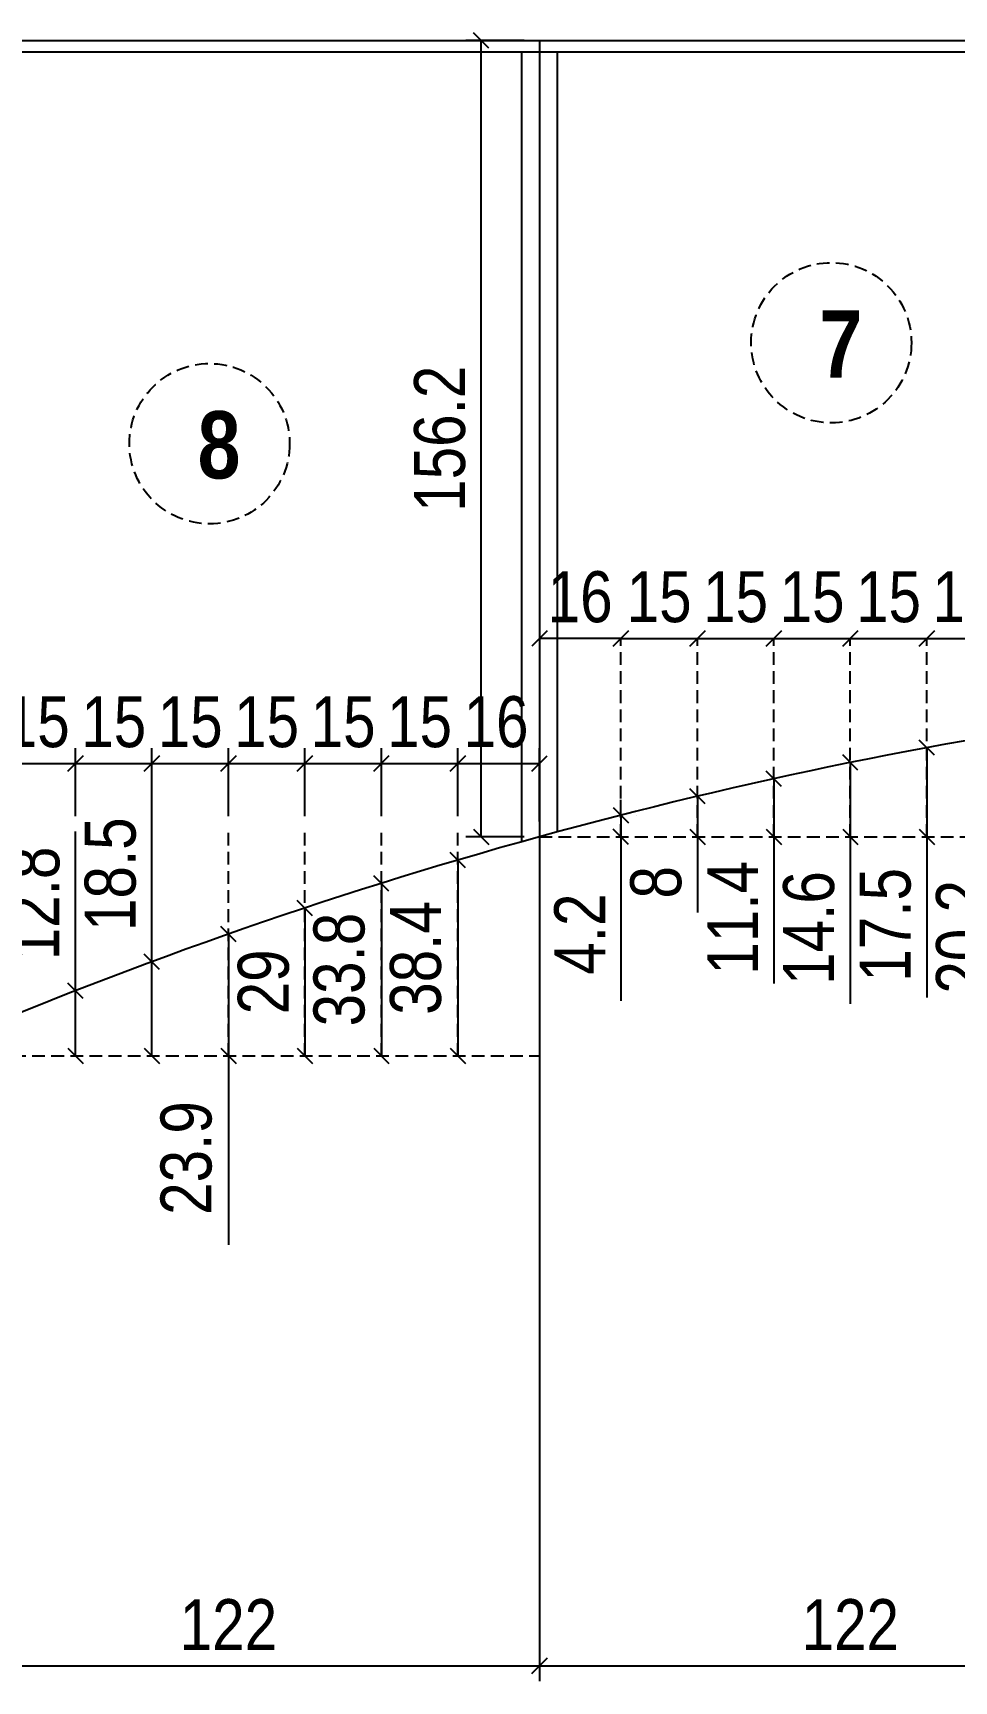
# Model space of a CAD drawing. Extents: x -15895 to 12929, y -2522 to 15173.
# Drawn here: x 10388.3 to 10569, y 4636.3 to 4959.6 of the extents above; entities that cross this region are included whole.
import ezdxf

# ---------------------------------------------------------------- set-up
doc = ezdxf.new("R2010")
doc.units = 0
doc.header["$PDMODE"] = 35
doc.header["$PDSIZE"] = -10
doc.linetypes.add('DASHED', pattern=[0.75, 0.5, -0.25])
for name, color, linetype in [('COTA', 241, 'Continuous'), ('NOMENCLATURA', 7, 'Continuous'), ('Painéis', 200, 'Continuous'), ('SARR_2.2x7', 40, 'Continuous'), ('SARR_3.5x7', 81, 'Continuous')]:
    doc.layers.add(name, color=color, linetype=linetype)
doc.styles.add('COTA TECNICA', font='techl___.ttf', dxfattribs={"height": 10})
doc.styles.add('TECNICA', font='techb___.ttf', dxfattribs={"height": 10})
doc.dimstyles.new('PAINEL', dxfattribs={"dimtxt": 10, "dimasz": 3, "dimexe": 3, "dimexo": 3, "dimgap": 3, "dimtad": 1, "dimdec": 1, "dimzin": 12, "dimdsep": 46, "dimtxsty": 'COTA TECNICA', "dimblk1": 'OBLIQUE', "dimblk2": 'OBLIQUE', "dimsah": 1, "dimcen": 0.9, "dimclrd": 4, "dimclre": 4, "dimclrt": 240, "dimadec": 1, "dimazin": 3, "dimtfac": 1, "dimtdec": 1, "dimtmove": 0, "dimatfit": 3, "dimfxl": 1, "dimtolj": 1, "dimtzin": 12, "dimarcsym": 0})

# ---------------------------------------------------------------- blocks, each defined once
blk = doc.blocks.new('_Oblique')
at = {"color": 0, "linetype": 'ByBlock', "lineweight": -2}
blk.add_line((-0.5, -0.5), (0.5, 0.5), dxfattribs=at)
blk = doc.blocks.new('*D2044')
at = {"layer": 'COTA', "color": 4, "lineweight": -2, "transparency": 16777216}
for p, q in [((10487.64, 4798.89), (10487.64, 4636.29)), ((10365.64, 4755.94), (10365.64, 4636.29)), ((10365.64, 4639.29), (10487.64, 4639.29))]:
    blk.add_line(p, q, dxfattribs=at)
at = {"layer": 'Defpoints', "color": 0, "transparency": 16777216}
for p in [(10487.64, 4801.89), (10365.64, 4758.94), (10487.64, 4639.29)]:
    blk.add_point(p, dxfattribs=at)
at = {"layer": 'COTA', "color": 4, "lineweight": -2, "transparency": 16777216, "xscale": 3, "yscale": 3, "zscale": 3, "rotation": 180}
blk.add_blockref('_Oblique', (10365.64, 4639.29), dxfattribs=at)
at = {"layer": 'COTA', "color": 4, "lineweight": -2, "transparency": 16777216, "xscale": 3, "yscale": 3, "zscale": 3}
blk.add_blockref('_Oblique', (10487.64, 4639.29), dxfattribs=at)
at = {"layer": 'COTA', "color": 240, "transparency": 16777216, "insert": (10426.64, 4647.35), "char_height": 10, "attachment_point": 5, "style": 'COTA TECNICA'}
blk.add_mtext('\\A1;122', dxfattribs=at)
blk = doc.blocks.new('*D2033')
at = {"layer": 'COTA', "color": 4, "lineweight": -2, "transparency": 16777216}
for p, q in [((10609.64, 4823.77), (10609.64, 4636.29)), ((10487.64, 4798.89), (10487.64, 4636.29)), ((10487.64, 4639.29), (10609.64, 4639.29))]:
    blk.add_line(p, q, dxfattribs=at)
at = {"layer": 'Defpoints', "color": 0, "transparency": 16777216}
for p in [(10609.64, 4826.77), (10487.64, 4801.89), (10609.64, 4639.29)]:
    blk.add_point(p, dxfattribs=at)
at = {"layer": 'COTA', "color": 4, "lineweight": -2, "transparency": 16777216, "xscale": 3, "yscale": 3, "zscale": 3, "rotation": 180}
blk.add_blockref('_Oblique', (10487.64, 4639.29), dxfattribs=at)
at = {"layer": 'COTA', "color": 4, "lineweight": -2, "transparency": 16777216, "xscale": 3, "yscale": 3, "zscale": 3}
blk.add_blockref('_Oblique', (10609.64, 4639.29), dxfattribs=at)
at = {"layer": 'COTA', "color": 240, "transparency": 16777216, "insert": (10548.64, 4647.35), "char_height": 10, "attachment_point": 5, "style": 'COTA TECNICA'}
blk.add_mtext('\\A1;122', dxfattribs=at)
blk = doc.blocks.new('*D2047')
at = {"layer": 'COTA', "color": 4, "lineweight": -2, "transparency": 16777216}
for p, q in [((10484.64, 4958.09), (10473.24, 4958.09)), ((10476.24, 4801.89), (10476.24, 4958.09)), ((10484.64, 4801.89), (10473.24, 4801.89))]:
    blk.add_line(p, q, dxfattribs=at)
at = {"layer": 'Defpoints', "color": 0, "transparency": 16777216}
for p in [(10476.24, 4958.09), (10487.64, 4958.09), (10487.64, 4801.89)]:
    blk.add_point(p, dxfattribs=at)
at = {"layer": 'COTA', "color": 4, "lineweight": -2, "transparency": 16777216, "xscale": 3, "yscale": 3, "zscale": 3}
for p, rotation in [((10476.24, 4958.09), 90), ((10476.24, 4801.89), 270)]:
    blk.add_blockref('_Oblique', p, dxfattribs=dict(at, rotation=rotation))
at = {"layer": 'COTA', "color": 240, "transparency": 16777216, "insert": (10468.13, 4879.99), "char_height": 10, "attachment_point": 5, "rotation": 90, "style": 'COTA TECNICA'}
blk.add_mtext('\\A1;156.2', dxfattribs=at)
blk = doc.blocks.new('*D2091')
at = {"layer": 'COTA', "color": 4, "lineweight": -2, "transparency": 16777216}
for p, q in [((10411.64, 4777.4), (10411.64, 4808.74)), ((10411.64, 4758.94), (10411.64, 4777.4))]:
    blk.add_line(p, q, dxfattribs=at)
at = {"layer": 'Defpoints', "color": 0, "transparency": 16777216}
for p in [(10411.64, 4777.4), (10411.64, 4777.4), (10411.64, 4758.94)]:
    blk.add_point(p, dxfattribs=at)
at = {"layer": 'COTA', "color": 4, "lineweight": -2, "transparency": 16777216, "xscale": 3, "yscale": 3, "zscale": 3}
for p, rotation in [((10411.64, 4777.4), 90), ((10411.64, 4758.94), 270)]:
    blk.add_blockref('_Oblique', p, dxfattribs=dict(at, rotation=rotation))
at = {"layer": 'COTA', "color": 240, "transparency": 16777216, "insert": (10403.51, 4794.57), "char_height": 10, "attachment_point": 5, "rotation": 90, "style": 'COTA TECNICA'}
blk.add_mtext('\\A1;18.5', dxfattribs=at)
blk = doc.blocks.new('*D2092')
at = {"layer": 'COTA', "color": 4, "lineweight": -2, "transparency": 16777216}
for p, q in [((10426.64, 4782.81), (10426.64, 4758.94)), ((10426.64, 4758.94), (10426.64, 4721.84))]:
    blk.add_line(p, q, dxfattribs=at)
at = {"layer": 'Defpoints', "color": 0, "transparency": 16777216}
for p in [(10426.64, 4782.81), (10426.64, 4758.94), (10426.64, 4758.94)]:
    blk.add_point(p, dxfattribs=at)
at = {"layer": 'COTA', "color": 4, "lineweight": -2, "transparency": 16777216, "xscale": 3, "yscale": 3, "zscale": 3}
for p, rotation in [((10426.64, 4782.81), 90), ((10426.64, 4758.94), 270)]:
    blk.add_blockref('_Oblique', p, dxfattribs=dict(at, rotation=rotation))
at = {"layer": 'COTA', "color": 240, "transparency": 16777216, "insert": (10418.39, 4738.89), "char_height": 10, "attachment_point": 5, "rotation": 90, "style": 'COTA TECNICA'}
blk.add_mtext('\\A1;23.9', dxfattribs=at)
blk = doc.blocks.new('*D2093')
at = {"layer": 'COTA', "color": 4, "lineweight": -2, "transparency": 16777216}
blk.add_line((10441.64, 4787.93), (10441.64, 4758.94), dxfattribs=at)
at = {"layer": 'Defpoints', "color": 0, "transparency": 16777216}
for p in [(10441.64, 4787.93), (10441.64, 4758.94), (10441.64, 4758.94)]:
    blk.add_point(p, dxfattribs=at)
at = {"layer": 'COTA', "color": 4, "lineweight": -2, "transparency": 16777216, "xscale": 3, "yscale": 3, "zscale": 3}
for p, rotation in [((10441.64, 4787.93), 90), ((10441.64, 4758.94), 270)]:
    blk.add_blockref('_Oblique', p, dxfattribs=dict(at, rotation=rotation))
at = {"layer": 'COTA', "color": 240, "transparency": 16777216, "insert": (10433.55, 4773.44), "char_height": 10, "attachment_point": 5, "rotation": 90, "style": 'COTA TECNICA'}
blk.add_mtext('\\A1;29', dxfattribs=at)
blk = doc.blocks.new('*D2094')
at = {"layer": 'COTA', "color": 4, "lineweight": -2, "transparency": 16777216}
blk.add_line((10456.64, 4792.77), (10456.64, 4758.94), dxfattribs=at)
at = {"layer": 'Defpoints', "color": 0, "transparency": 16777216}
for p in [(10456.64, 4792.77), (10456.64, 4758.94), (10456.64, 4758.94)]:
    blk.add_point(p, dxfattribs=at)
at = {"layer": 'COTA', "color": 4, "lineweight": -2, "transparency": 16777216, "xscale": 3, "yscale": 3, "zscale": 3}
for p, rotation in [((10456.64, 4792.77), 90), ((10456.64, 4758.94), 270)]:
    blk.add_blockref('_Oblique', p, dxfattribs=dict(at, rotation=rotation))
at = {"layer": 'COTA', "color": 240, "transparency": 16777216, "insert": (10448.4, 4775.86), "char_height": 10, "attachment_point": 5, "rotation": 90, "style": 'COTA TECNICA'}
blk.add_mtext('\\A1;33.8', dxfattribs=at)
blk = doc.blocks.new('*D2095')
at = {"layer": 'COTA', "color": 4, "lineweight": -2, "transparency": 16777216}
blk.add_line((10471.64, 4797.33), (10471.64, 4758.94), dxfattribs=at)
at = {"layer": 'Defpoints', "color": 0, "transparency": 16777216}
for p in [(10471.64, 4797.33), (10471.64, 4758.94), (10471.64, 4758.94)]:
    blk.add_point(p, dxfattribs=at)
at = {"layer": 'COTA', "color": 4, "lineweight": -2, "transparency": 16777216, "xscale": 3, "yscale": 3, "zscale": 3}
for p, rotation in [((10471.64, 4797.33), 90), ((10471.64, 4758.94), 270)]:
    blk.add_blockref('_Oblique', p, dxfattribs=dict(at, rotation=rotation))
at = {"layer": 'COTA', "color": 240, "transparency": 16777216, "insert": (10463.4, 4778.14), "char_height": 10, "attachment_point": 5, "rotation": 90, "style": 'COTA TECNICA'}
blk.add_mtext('\\A1;38.4', dxfattribs=at)
blk = doc.blocks.new('*D2097')
at = {"layer": 'COTA', "color": 4, "lineweight": -2, "transparency": 16777216}
for p, q in [((10396.64, 4771.7), (10396.64, 4802.96)), ((10396.64, 4758.94), (10396.64, 4771.7))]:
    blk.add_line(p, q, dxfattribs=at)
at = {"layer": 'Defpoints', "color": 0, "transparency": 16777216}
for p in [(10396.64, 4771.7), (10396.64, 4771.7), (10396.64, 4758.94)]:
    blk.add_point(p, dxfattribs=at)
at = {"layer": 'COTA', "color": 4, "lineweight": -2, "transparency": 16777216, "xscale": 3, "yscale": 3, "zscale": 3}
for p, rotation in [((10396.64, 4771.7), 90), ((10396.64, 4758.94), 270)]:
    blk.add_blockref('_Oblique', p, dxfattribs=dict(at, rotation=rotation))
at = {"layer": 'COTA', "color": 240, "transparency": 16777216, "insert": (10388.54, 4788.83), "char_height": 10, "attachment_point": 5, "rotation": 90, "style": 'COTA TECNICA'}
blk.add_mtext('\\A1;12.8', dxfattribs=at)
blk = doc.blocks.new('*D2099')
at = {"layer": 'COTA', "color": 4, "lineweight": -2, "transparency": 16777216}
for p, q in [((10381.64, 4805.96), (10381.64, 4819.31)), ((10396.64, 4805.96), (10396.64, 4819.31)), ((10381.64, 4816.31), (10396.64, 4816.31))]:
    blk.add_line(p, q, dxfattribs=at)
at = {"layer": 'Defpoints', "color": 0, "transparency": 16777216}
for p in [(10396.64, 4816.31), (10381.64, 4802.96), (10396.64, 4802.96)]:
    blk.add_point(p, dxfattribs=at)
at = {"layer": 'COTA', "color": 4, "lineweight": -2, "transparency": 16777216, "xscale": 3, "yscale": 3, "zscale": 3, "rotation": 180}
blk.add_blockref('_Oblique', (10381.64, 4816.31), dxfattribs=at)
at = {"layer": 'COTA', "color": 4, "lineweight": -2, "transparency": 16777216, "xscale": 3, "yscale": 3, "zscale": 3}
blk.add_blockref('_Oblique', (10396.64, 4816.31), dxfattribs=at)
at = {"layer": 'COTA', "color": 240, "transparency": 16777216, "insert": (10389.14, 4824.42), "char_height": 10, "attachment_point": 5, "style": 'COTA TECNICA'}
blk.add_mtext('\\A1;15', dxfattribs=at)
blk = doc.blocks.new('*D2100')
at = {"layer": 'COTA', "color": 4, "lineweight": -2, "transparency": 16777216}
for p, q in [((10396.64, 4805.96), (10396.64, 4819.31)), ((10411.64, 4805.96), (10411.64, 4819.31)), ((10396.64, 4816.31), (10411.64, 4816.31))]:
    blk.add_line(p, q, dxfattribs=at)
at = {"layer": 'Defpoints', "color": 0, "transparency": 16777216}
for p in [(10411.64, 4816.31), (10396.64, 4802.96), (10411.64, 4802.96)]:
    blk.add_point(p, dxfattribs=at)
at = {"layer": 'COTA', "color": 4, "lineweight": -2, "transparency": 16777216, "xscale": 3, "yscale": 3, "zscale": 3, "rotation": 180}
blk.add_blockref('_Oblique', (10396.64, 4816.31), dxfattribs=at)
at = {"layer": 'COTA', "color": 4, "lineweight": -2, "transparency": 16777216, "xscale": 3, "yscale": 3, "zscale": 3}
blk.add_blockref('_Oblique', (10411.64, 4816.31), dxfattribs=at)
at = {"layer": 'COTA', "color": 240, "transparency": 16777216, "insert": (10404.14, 4824.42), "char_height": 10, "attachment_point": 5, "style": 'COTA TECNICA'}
blk.add_mtext('\\A1;15', dxfattribs=at)
blk = doc.blocks.new('*D2102')
at = {"layer": 'COTA', "color": 4, "lineweight": -2, "transparency": 16777216}
for p, q in [((10411.64, 4805.96), (10411.64, 4819.31)), ((10426.64, 4805.96), (10426.64, 4819.31)), ((10411.64, 4816.31), (10426.64, 4816.31))]:
    blk.add_line(p, q, dxfattribs=at)
at = {"layer": 'Defpoints', "color": 0, "transparency": 16777216}
for p in [(10426.64, 4816.31), (10411.64, 4802.96), (10426.64, 4802.96)]:
    blk.add_point(p, dxfattribs=at)
at = {"layer": 'COTA', "color": 4, "lineweight": -2, "transparency": 16777216, "xscale": 3, "yscale": 3, "zscale": 3, "rotation": 180}
blk.add_blockref('_Oblique', (10411.64, 4816.31), dxfattribs=at)
at = {"layer": 'COTA', "color": 4, "lineweight": -2, "transparency": 16777216, "xscale": 3, "yscale": 3, "zscale": 3}
blk.add_blockref('_Oblique', (10426.64, 4816.31), dxfattribs=at)
at = {"layer": 'COTA', "color": 240, "transparency": 16777216, "insert": (10419.14, 4824.42), "char_height": 10, "attachment_point": 5, "style": 'COTA TECNICA'}
blk.add_mtext('\\A1;15', dxfattribs=at)
blk = doc.blocks.new('*D2101')
at = {"layer": 'COTA', "color": 4, "lineweight": -2, "transparency": 16777216}
for p, q in [((10426.64, 4805.96), (10426.64, 4819.31)), ((10441.64, 4805.96), (10441.64, 4819.31)), ((10426.64, 4816.31), (10441.64, 4816.31))]:
    blk.add_line(p, q, dxfattribs=at)
at = {"layer": 'Defpoints', "color": 0, "transparency": 16777216}
for p in [(10441.64, 4816.31), (10426.64, 4802.96), (10441.64, 4802.96)]:
    blk.add_point(p, dxfattribs=at)
at = {"layer": 'COTA', "color": 4, "lineweight": -2, "transparency": 16777216, "xscale": 3, "yscale": 3, "zscale": 3, "rotation": 180}
blk.add_blockref('_Oblique', (10426.64, 4816.31), dxfattribs=at)
at = {"layer": 'COTA', "color": 4, "lineweight": -2, "transparency": 16777216, "xscale": 3, "yscale": 3, "zscale": 3}
blk.add_blockref('_Oblique', (10441.64, 4816.31), dxfattribs=at)
at = {"layer": 'COTA', "color": 240, "transparency": 16777216, "insert": (10434.14, 4824.42), "char_height": 10, "attachment_point": 5, "style": 'COTA TECNICA'}
blk.add_mtext('\\A1;15', dxfattribs=at)
blk = doc.blocks.new('*D2103')
at = {"layer": 'COTA', "color": 4, "lineweight": -2, "transparency": 16777216}
for p, q in [((10441.64, 4805.96), (10441.64, 4819.31)), ((10456.64, 4805.96), (10456.64, 4819.31)), ((10441.64, 4816.31), (10456.64, 4816.31))]:
    blk.add_line(p, q, dxfattribs=at)
at = {"layer": 'Defpoints', "color": 0, "transparency": 16777216}
for p in [(10456.64, 4816.31), (10441.64, 4802.96), (10456.64, 4802.96)]:
    blk.add_point(p, dxfattribs=at)
at = {"layer": 'COTA', "color": 4, "lineweight": -2, "transparency": 16777216, "xscale": 3, "yscale": 3, "zscale": 3, "rotation": 180}
blk.add_blockref('_Oblique', (10441.64, 4816.31), dxfattribs=at)
at = {"layer": 'COTA', "color": 4, "lineweight": -2, "transparency": 16777216, "xscale": 3, "yscale": 3, "zscale": 3}
blk.add_blockref('_Oblique', (10456.64, 4816.31), dxfattribs=at)
at = {"layer": 'COTA', "color": 240, "transparency": 16777216, "insert": (10449.14, 4824.42), "char_height": 10, "attachment_point": 5, "style": 'COTA TECNICA'}
blk.add_mtext('\\A1;15', dxfattribs=at)
blk = doc.blocks.new('*D2104')
at = {"layer": 'COTA', "color": 4, "lineweight": -2, "transparency": 16777216}
for p, q in [((10456.64, 4805.96), (10456.64, 4819.31)), ((10471.64, 4805.96), (10471.64, 4819.31)), ((10456.64, 4816.31), (10471.64, 4816.31))]:
    blk.add_line(p, q, dxfattribs=at)
at = {"layer": 'Defpoints', "color": 0, "transparency": 16777216}
for p in [(10471.64, 4816.31), (10456.64, 4802.96), (10471.64, 4802.96)]:
    blk.add_point(p, dxfattribs=at)
at = {"layer": 'COTA', "color": 4, "lineweight": -2, "transparency": 16777216, "xscale": 3, "yscale": 3, "zscale": 3, "rotation": 180}
blk.add_blockref('_Oblique', (10456.64, 4816.31), dxfattribs=at)
at = {"layer": 'COTA', "color": 4, "lineweight": -2, "transparency": 16777216, "xscale": 3, "yscale": 3, "zscale": 3}
blk.add_blockref('_Oblique', (10471.64, 4816.31), dxfattribs=at)
at = {"layer": 'COTA', "color": 240, "transparency": 16777216, "insert": (10464.14, 4824.42), "char_height": 10, "attachment_point": 5, "style": 'COTA TECNICA'}
blk.add_mtext('\\A1;15', dxfattribs=at)
blk = doc.blocks.new('*D2105')
at = {"layer": 'COTA', "color": 4, "lineweight": -2, "transparency": 16777216}
for p, q in [((10471.64, 4805.96), (10471.64, 4819.31)), ((10487.64, 4804.89), (10487.64, 4819.31)), ((10471.64, 4816.31), (10487.64, 4816.31))]:
    blk.add_line(p, q, dxfattribs=at)
at = {"layer": 'Defpoints', "color": 0, "transparency": 16777216}
for p in [(10487.64, 4816.31), (10471.64, 4802.96), (10487.64, 4801.89)]:
    blk.add_point(p, dxfattribs=at)
at = {"layer": 'COTA', "color": 4, "lineweight": -2, "transparency": 16777216, "xscale": 3, "yscale": 3, "zscale": 3, "rotation": 180}
blk.add_blockref('_Oblique', (10471.64, 4816.31), dxfattribs=at)
at = {"layer": 'COTA', "color": 4, "lineweight": -2, "transparency": 16777216, "xscale": 3, "yscale": 3, "zscale": 3}
blk.add_blockref('_Oblique', (10487.64, 4816.31), dxfattribs=at)
at = {"layer": 'COTA', "color": 240, "transparency": 16777216, "insert": (10479.14, 4824.42), "char_height": 10, "attachment_point": 5, "style": 'COTA TECNICA'}
blk.add_mtext('\\A1;16', dxfattribs=at)
blk = doc.blocks.new('*D2106')
at = {"layer": 'COTA', "color": 4, "lineweight": -2, "transparency": 16777216}
blk.add_line((10503.64, 4840.83), (10487.64, 4840.83), dxfattribs=at)
at = {"layer": 'Defpoints', "color": 0, "transparency": 16777216}
for p in [(10487.64, 4840.83), (10487.64, 4840.83), (10503.64, 4840.83)]:
    blk.add_point(p, dxfattribs=at)
at = {"layer": 'COTA', "color": 4, "lineweight": -2, "transparency": 16777216, "xscale": 3, "yscale": 3, "zscale": 3, "rotation": 180}
blk.add_blockref('_Oblique', (10487.64, 4840.83), dxfattribs=at)
at = {"layer": 'COTA', "color": 4, "lineweight": -2, "transparency": 16777216, "xscale": 3, "yscale": 3, "zscale": 3}
blk.add_blockref('_Oblique', (10503.64, 4840.83), dxfattribs=at)
at = {"layer": 'COTA', "color": 240, "transparency": 16777216, "insert": (10495.64, 4848.93), "char_height": 10, "attachment_point": 5, "style": 'COTA TECNICA'}
blk.add_mtext('\\A1;16', dxfattribs=at)
blk = doc.blocks.new('*D2107')
at = {"layer": 'COTA', "color": 4, "lineweight": -2, "transparency": 16777216}
blk.add_line((10503.64, 4840.83), (10518.64, 4840.83), dxfattribs=at)
at = {"layer": 'Defpoints', "color": 0, "transparency": 16777216}
for p in [(10503.64, 4840.83), (10518.64, 4840.83), (10518.64, 4840.83)]:
    blk.add_point(p, dxfattribs=at)
at = {"layer": 'COTA', "color": 4, "lineweight": -2, "transparency": 16777216, "xscale": 3, "yscale": 3, "zscale": 3, "rotation": 180}
blk.add_blockref('_Oblique', (10503.64, 4840.83), dxfattribs=at)
at = {"layer": 'COTA', "color": 4, "lineweight": -2, "transparency": 16777216, "xscale": 3, "yscale": 3, "zscale": 3}
blk.add_blockref('_Oblique', (10518.64, 4840.83), dxfattribs=at)
at = {"layer": 'COTA', "color": 240, "transparency": 16777216, "insert": (10511.14, 4848.94), "char_height": 10, "attachment_point": 5, "style": 'COTA TECNICA'}
blk.add_mtext('\\A1;15', dxfattribs=at)
blk = doc.blocks.new('*D2108')
at = {"layer": 'COTA', "color": 4, "lineweight": -2, "transparency": 16777216}
blk.add_line((10518.64, 4840.83), (10533.64, 4840.83), dxfattribs=at)
at = {"layer": 'Defpoints', "color": 0, "transparency": 16777216}
for p in [(10518.64, 4840.83), (10533.64, 4840.83), (10533.64, 4840.83)]:
    blk.add_point(p, dxfattribs=at)
at = {"layer": 'COTA', "color": 4, "lineweight": -2, "transparency": 16777216, "xscale": 3, "yscale": 3, "zscale": 3, "rotation": 180}
blk.add_blockref('_Oblique', (10518.64, 4840.83), dxfattribs=at)
at = {"layer": 'COTA', "color": 4, "lineweight": -2, "transparency": 16777216, "xscale": 3, "yscale": 3, "zscale": 3}
blk.add_blockref('_Oblique', (10533.64, 4840.83), dxfattribs=at)
at = {"layer": 'COTA', "color": 240, "transparency": 16777216, "insert": (10526.14, 4848.94), "char_height": 10, "attachment_point": 5, "style": 'COTA TECNICA'}
blk.add_mtext('\\A1;15', dxfattribs=at)
blk = doc.blocks.new('*D2109')
at = {"layer": 'COTA', "color": 4, "lineweight": -2, "transparency": 16777216}
blk.add_line((10533.64, 4840.83), (10548.64, 4840.83), dxfattribs=at)
at = {"layer": 'Defpoints', "color": 0, "transparency": 16777216}
for p in [(10533.64, 4840.83), (10548.64, 4840.83), (10548.64, 4840.83)]:
    blk.add_point(p, dxfattribs=at)
at = {"layer": 'COTA', "color": 4, "lineweight": -2, "transparency": 16777216, "xscale": 3, "yscale": 3, "zscale": 3, "rotation": 180}
blk.add_blockref('_Oblique', (10533.64, 4840.83), dxfattribs=at)
at = {"layer": 'COTA', "color": 4, "lineweight": -2, "transparency": 16777216, "xscale": 3, "yscale": 3, "zscale": 3}
blk.add_blockref('_Oblique', (10548.64, 4840.83), dxfattribs=at)
at = {"layer": 'COTA', "color": 240, "transparency": 16777216, "insert": (10541.14, 4848.94), "char_height": 10, "attachment_point": 5, "style": 'COTA TECNICA'}
blk.add_mtext('\\A1;15', dxfattribs=at)
blk = doc.blocks.new('*D2110')
at = {"layer": 'COTA', "color": 4, "lineweight": -2, "transparency": 16777216}
blk.add_line((10548.64, 4840.83), (10563.64, 4840.83), dxfattribs=at)
at = {"layer": 'Defpoints', "color": 0, "transparency": 16777216}
for p in [(10548.64, 4840.83), (10563.64, 4840.83), (10563.64, 4840.83)]:
    blk.add_point(p, dxfattribs=at)
at = {"layer": 'COTA', "color": 4, "lineweight": -2, "transparency": 16777216, "xscale": 3, "yscale": 3, "zscale": 3, "rotation": 180}
blk.add_blockref('_Oblique', (10548.64, 4840.83), dxfattribs=at)
at = {"layer": 'COTA', "color": 4, "lineweight": -2, "transparency": 16777216, "xscale": 3, "yscale": 3, "zscale": 3}
blk.add_blockref('_Oblique', (10563.64, 4840.83), dxfattribs=at)
at = {"layer": 'COTA', "color": 240, "transparency": 16777216, "insert": (10556.14, 4848.94), "char_height": 10, "attachment_point": 5, "style": 'COTA TECNICA'}
blk.add_mtext('\\A1;15', dxfattribs=at)
blk = doc.blocks.new('*D2111')
at = {"layer": 'COTA', "color": 4, "lineweight": -2, "transparency": 16777216}
blk.add_line((10563.64, 4840.83), (10578.64, 4840.83), dxfattribs=at)
at = {"layer": 'Defpoints', "color": 0, "transparency": 16777216}
for p in [(10563.64, 4840.83), (10578.64, 4840.83), (10578.64, 4840.83)]:
    blk.add_point(p, dxfattribs=at)
at = {"layer": 'COTA', "color": 4, "lineweight": -2, "transparency": 16777216, "xscale": 3, "yscale": 3, "zscale": 3, "rotation": 180}
blk.add_blockref('_Oblique', (10563.64, 4840.83), dxfattribs=at)
at = {"layer": 'COTA', "color": 4, "lineweight": -2, "transparency": 16777216, "xscale": 3, "yscale": 3, "zscale": 3}
blk.add_blockref('_Oblique', (10578.64, 4840.83), dxfattribs=at)
at = {"layer": 'COTA', "color": 240, "transparency": 16777216, "insert": (10571.14, 4848.94), "char_height": 10, "attachment_point": 5, "style": 'COTA TECNICA'}
blk.add_mtext('\\A1;15', dxfattribs=at)
blk = doc.blocks.new('*D2114')
at = {"layer": 'COTA', "color": 4, "lineweight": -2, "transparency": 16777216}
for p, q in [((10503.64, 4806.14), (10503.64, 4809.14)), ((10503.64, 4806.14), (10503.64, 4801.89)), ((10506.64, 4806.14), (10506.64, 4806.14)), ((10503.64, 4801.89), (10503.64, 4769.73))]:
    blk.add_line(p, q, dxfattribs=at)
at = {"layer": 'Defpoints', "color": 0, "transparency": 16777216}
for p in [(10503.64, 4806.14), (10503.64, 4801.89), (10503.64, 4801.89)]:
    blk.add_point(p, dxfattribs=at)
at = {"layer": 'COTA', "color": 4, "lineweight": -2, "transparency": 16777216, "xscale": 3, "yscale": 3, "zscale": 3}
for p, rotation in [((10503.64, 4806.14), 270), ((10503.64, 4801.89), 90)]:
    blk.add_blockref('_Oblique', p, dxfattribs=dict(at, rotation=rotation))
at = {"layer": 'COTA', "color": 240, "transparency": 16777216, "insert": (10495.56, 4782.81), "char_height": 10, "attachment_point": 5, "rotation": 90, "style": 'COTA TECNICA'}
blk.add_mtext('\\A1;4.2', dxfattribs=at)
blk = doc.blocks.new('*D2115')
at = {"layer": 'COTA', "color": 4, "lineweight": -2, "transparency": 16777216}
for p, q in [((10518.64, 4809.84), (10518.64, 4801.89)), ((10518.64, 4801.89), (10518.64, 4787.07))]:
    blk.add_line(p, q, dxfattribs=at)
at = {"layer": 'Defpoints', "color": 0, "transparency": 16777216}
for p in [(10518.64, 4809.84), (10518.64, 4801.89), (10518.64, 4801.89)]:
    blk.add_point(p, dxfattribs=at)
at = {"layer": 'COTA', "color": 4, "lineweight": -2, "transparency": 16777216, "xscale": 3, "yscale": 3, "zscale": 3}
for p, rotation in [((10518.64, 4809.84), 90), ((10518.64, 4801.89), 270)]:
    blk.add_blockref('_Oblique', p, dxfattribs=dict(at, rotation=rotation))
at = {"layer": 'COTA', "color": 240, "transparency": 16777216, "insert": (10510.54, 4792.98), "char_height": 10, "attachment_point": 5, "rotation": 90, "style": 'COTA TECNICA'}
blk.add_mtext('\\A1;8', dxfattribs=at)
blk = doc.blocks.new('*D2116')
at = {"layer": 'COTA', "color": 4, "lineweight": -2, "transparency": 16777216}
for p, q in [((10533.64, 4813.29), (10533.64, 4801.89)), ((10533.64, 4801.89), (10533.64, 4773.14))]:
    blk.add_line(p, q, dxfattribs=at)
at = {"layer": 'Defpoints', "color": 0, "transparency": 16777216}
for p in [(10533.64, 4813.29), (10533.64, 4801.89), (10533.64, 4801.89)]:
    blk.add_point(p, dxfattribs=at)
at = {"layer": 'COTA', "color": 4, "lineweight": -2, "transparency": 16777216, "xscale": 3, "yscale": 3, "zscale": 3}
for p, rotation in [((10533.64, 4813.29), 90), ((10533.64, 4801.89), 270)]:
    blk.add_blockref('_Oblique', p, dxfattribs=dict(at, rotation=rotation))
at = {"layer": 'COTA', "color": 240, "transparency": 16777216, "insert": (10525.56, 4786.01), "char_height": 10, "attachment_point": 5, "rotation": 90, "style": 'COTA TECNICA'}
blk.add_mtext('\\A1;11.4', dxfattribs=at)
blk = doc.blocks.new('*D2117')
at = {"layer": 'COTA', "color": 4, "lineweight": -2, "transparency": 16777216}
for p, q in [((10548.64, 4816.47), (10548.64, 4801.89)), ((10548.64, 4801.89), (10548.64, 4769.14))]:
    blk.add_line(p, q, dxfattribs=at)
at = {"layer": 'Defpoints', "color": 0, "transparency": 16777216}
for p in [(10548.64, 4816.47), (10548.64, 4801.89), (10548.64, 4801.89)]:
    blk.add_point(p, dxfattribs=at)
at = {"layer": 'COTA', "color": 4, "lineweight": -2, "transparency": 16777216, "xscale": 3, "yscale": 3, "zscale": 3}
for p, rotation in [((10548.64, 4816.47), 90), ((10548.64, 4801.89), 270)]:
    blk.add_blockref('_Oblique', p, dxfattribs=dict(at, rotation=rotation))
at = {"layer": 'COTA', "color": 240, "transparency": 16777216, "insert": (10540.53, 4784.02), "char_height": 10, "attachment_point": 5, "rotation": 90, "style": 'COTA TECNICA'}
blk.add_mtext('\\A1;14.6', dxfattribs=at)
blk = doc.blocks.new('*D2118')
at = {"layer": 'COTA', "color": 4, "lineweight": -2, "transparency": 16777216}
for p, q in [((10563.64, 4819.39), (10563.64, 4801.89)), ((10563.64, 4801.89), (10563.64, 4770.4))]:
    blk.add_line(p, q, dxfattribs=at)
at = {"layer": 'Defpoints', "color": 0, "transparency": 16777216}
for p in [(10563.64, 4819.39), (10563.64, 4801.89), (10563.64, 4801.89)]:
    blk.add_point(p, dxfattribs=at)
at = {"layer": 'COTA', "color": 4, "lineweight": -2, "transparency": 16777216, "xscale": 3, "yscale": 3, "zscale": 3}
for p, rotation in [((10563.64, 4819.39), 90), ((10563.64, 4801.89), 270)]:
    blk.add_blockref('_Oblique', p, dxfattribs=dict(at, rotation=rotation))
at = {"layer": 'COTA', "color": 240, "transparency": 16777216, "insert": (10555.53, 4784.64), "char_height": 10, "attachment_point": 5, "rotation": 90, "style": 'COTA TECNICA'}
blk.add_mtext('\\A1;17.5', dxfattribs=at)
blk = doc.blocks.new('*D2119')
at = {"layer": 'COTA', "color": 4, "lineweight": -2, "transparency": 16777216}
for p, q in [((10578.64, 4822.04), (10578.64, 4801.89)), ((10581.52, 4822.04), (10581.64, 4822.04)), ((10578.64, 4801.89), (10578.64, 4765.68))]:
    blk.add_line(p, q, dxfattribs=at)
at = {"layer": 'Defpoints', "color": 0, "transparency": 16777216}
for p in [(10578.52, 4822.04), (10578.64, 4801.89), (10578.64, 4801.89)]:
    blk.add_point(p, dxfattribs=at)
at = {"layer": 'COTA', "color": 4, "lineweight": -2, "transparency": 16777216, "xscale": 3, "yscale": 3, "zscale": 3}
for p, rotation in [((10578.64, 4822.04), 90), ((10578.64, 4801.89), 270)]:
    blk.add_blockref('_Oblique', p, dxfattribs=dict(at, rotation=rotation))
at = {"layer": 'COTA', "color": 240, "transparency": 16777216, "insert": (10570.53, 4782.28), "char_height": 10, "attachment_point": 5, "rotation": 90, "style": 'COTA TECNICA'}
blk.add_mtext('\\A1;20.2', dxfattribs=at)

msp = doc.modelspace()

# ---------------------------------------------------------------- linework, layer by layer
at = {"layer": 'COTA', "linetype": 'DASHED', "ltscale": 5}
for p, q in [((10503.64, 4801.89), (10503.64, 4840.83)), ((10518.64, 4801.89), (10518.64, 4840.83)), ((10533.64, 4801.89), (10533.64, 4840.83)), ((10548.64, 4801.89), (10548.64, 4840.83)), ((10563.64, 4801.89), (10563.64, 4840.83)), ((10396.64, 4758.94), (10396.64, 4802.96)), ((10411.64, 4758.94), (10411.64, 4802.96)), ((10426.64, 4758.94), (10426.64, 4802.96)), ((10441.64, 4758.94), (10441.64, 4802.96)), ((10456.64, 4758.94), (10456.64, 4802.96)), ((10471.64, 4758.94), (10471.64, 4802.96)), ((10487.64, 4801.89), (10609.64, 4801.89)), ((10365.64, 4758.94), (10487.64, 4758.94))]:
    msp.add_line(p, q, dxfattribs=at)
at = {"layer": 'COTA'}
msp.add_line((10487.64, 4801.89), (10487.64, 4758.94), dxfattribs=at)
at = {"layer": 'COTA', "linetype": 'DASHED', "ltscale": 5}
for centre in [(10544.91, 4898.82), (10422.93, 4879.02)]:
    msp.add_circle(centre, 15.72, dxfattribs=at)
at = {"layer": 'Painéis', "linetype": 'ByBlock'}
for p, q in [((10243.64, 4958.09), (11222.64, 4958.09)), ((10487.64, 4958.09), (10487.64, 4801.89))]:
    msp.add_line(p, q, dxfattribs=at)
for start, end in [(97.6697, 105.38496), (105.38496, 113.39977)]:
    msp.add_arc((10733.14, 3909.69), 925.36, start, end, dxfattribs=at)
at = {"layer": 'SARR_2.2x7', "linetype": 'Continuous'}
for p, q in [((10365.64, 4955.89), (10487.64, 4955.89)), ((10487.64, 4955.89), (10609.64, 4955.89))]:
    msp.add_line(p, q, dxfattribs=at)
at = {"layer": 'SARR_3.5x7'}
for p, q in [((10484.14, 4955.89), (10484.14, 4800.92)), ((10491.14, 4955.89), (10491.14, 4802.84))]:
    msp.add_line(p, q, dxfattribs=at)

# ---------------------------------------------------------------- texts
at = {"layer": 'NOMENCLATURA', "style": 'TECNICA'}
for s, p in [('7', (10542.58, 4892)), ('8', (10420.6, 4872.2))]:
    msp.add_text(s, height=13.2, dxfattribs=at).set_placement(p)

# ---------------------------------------------------------------- dimensions: what is measured, and where the dimension line sits
at = {"layer": 'COTA'}
for base, p1, p2, picture, middle in [((10476.24, 4958.09), (10487.64, 4801.89), (10487.64, 4958.09), '*D2047', (10468.13, 4879.99)), ((10563.64, 4801.89), (10563.64, 4819.39), (10563.64, 4801.89), '*D2118', (10555.53, 4784.64)), ((10578.637, 4801.8867), (10578.5216, 4822.0382), (10578.637, 4801.8867), '*D2119', (10570.5346, 4782.2829)), ((10548.64, 4801.89), (10548.64, 4816.47), (10548.64, 4801.89), '*D2117', (10540.53, 4784.02)), ((10533.64, 4801.89), (10533.64, 4813.29), (10533.64, 4801.89), '*D2116', (10525.56, 4786.01)), ((10518.637, 4801.8867), (10518.637, 4809.8427), (10518.637, 4801.8867), '*D2115', (10510.5419, 4792.9773)), ((10411.64, 4777.4), (10411.64, 4758.94), (10411.64, 4777.4), '*D2091', (10403.51, 4794.57)), ((10503.637, 4801.8867), (10503.6363, 4806.1356), (10503.637, 4801.8867), '*D2114', (10495.5639, 4782.8063)), ((10396.64, 4771.7), (10396.64, 4758.94), (10396.64, 4771.7), '*D2097', (10388.54, 4788.83)), ((10471.64, 4758.94), (10471.64, 4797.33), (10471.64, 4758.94), '*D2095', (10463.4, 4778.14)), ((10456.64, 4758.94), (10456.64, 4792.77), (10456.64, 4758.94), '*D2094', (10448.4, 4775.86)), ((10441.64, 4758.94), (10441.64, 4787.93), (10441.64, 4758.94), '*D2093', (10433.55, 4773.44)), ((10426.64, 4758.94), (10426.64, 4782.81), (10426.64, 4758.94), '*D2092', (10418.39, 4738.89))]:
    dim = msp.add_linear_dim(base=base, p1=p1, p2=p2, angle=90, dimstyle='PAINEL', dxfattribs=at)
    dim.commit()
    dim.dimension.update_dxf_attribs({"geometry": picture, "text_midpoint": middle})
for base, p1, p2, picture, middle in [((10487.64, 4840.83), (10503.64, 4840.83), (10487.64, 4840.83), '*D2106', (10495.64, 4840.83)), ((10518.64, 4840.83), (10503.64, 4840.83), (10518.64, 4840.83), '*D2107', (10511.14, 4840.83)), ((10533.64, 4840.83), (10518.64, 4840.83), (10533.64, 4840.83), '*D2108', (10526.14, 4840.83)), ((10548.64, 4840.83), (10533.64, 4840.83), (10548.64, 4840.83), '*D2109', (10541.14, 4840.83)), ((10563.64, 4840.83), (10548.64, 4840.83), (10563.64, 4840.83), '*D2110', (10556.14, 4840.83)), ((10578.64, 4840.83), (10563.64, 4840.83), (10578.64, 4840.83), '*D2111', (10571.14, 4840.83)), ((10396.64, 4816.31), (10381.64, 4802.96), (10396.64, 4802.96), '*D2099', (10389.14, 4816.31)), ((10411.64, 4816.31), (10396.64, 4802.96), (10411.64, 4802.96), '*D2100', (10404.14, 4816.31)), ((10426.64, 4816.31), (10411.64, 4802.96), (10426.64, 4802.96), '*D2102', (10419.14, 4816.31)), ((10441.64, 4816.31), (10426.64, 4802.96), (10441.64, 4802.96), '*D2101', (10434.14, 4816.31)), ((10456.64, 4816.31), (10441.64, 4802.96), (10456.64, 4802.96), '*D2103', (10449.14, 4816.31)), ((10471.64, 4816.31), (10456.64, 4802.96), (10471.64, 4802.96), '*D2104', (10464.14, 4816.31)), ((10487.64, 4816.31), (10471.64, 4802.96), (10487.64, 4801.89), '*D2105', (10479.14, 4816.31))]:
    dim = msp.add_linear_dim(base=base, p1=p1, p2=p2, dimstyle='PAINEL', dxfattribs=at)
    dim.commit()
    dim.dimension.update_dxf_attribs({"geometry": picture, "text_midpoint": middle, "dimtype": 160})
for base, p1, p2, picture, middle in [((10609.64, 4639.29), (10487.64, 4801.89), (10609.64, 4826.77), '*D2033', (10548.64, 4647.35)), ((10487.64, 4639.29), (10365.64, 4758.94), (10487.64, 4801.89), '*D2044', (10426.64, 4647.35))]:
    dim = msp.add_linear_dim(base=base, p1=p1, p2=p2, dimstyle='PAINEL', override={"dimtmove": 1}, dxfattribs=at)
    dim.commit()
    dim.dimension.update_dxf_attribs({"geometry": picture, "text_midpoint": middle})

doc.saveas('drawing.dxf')
